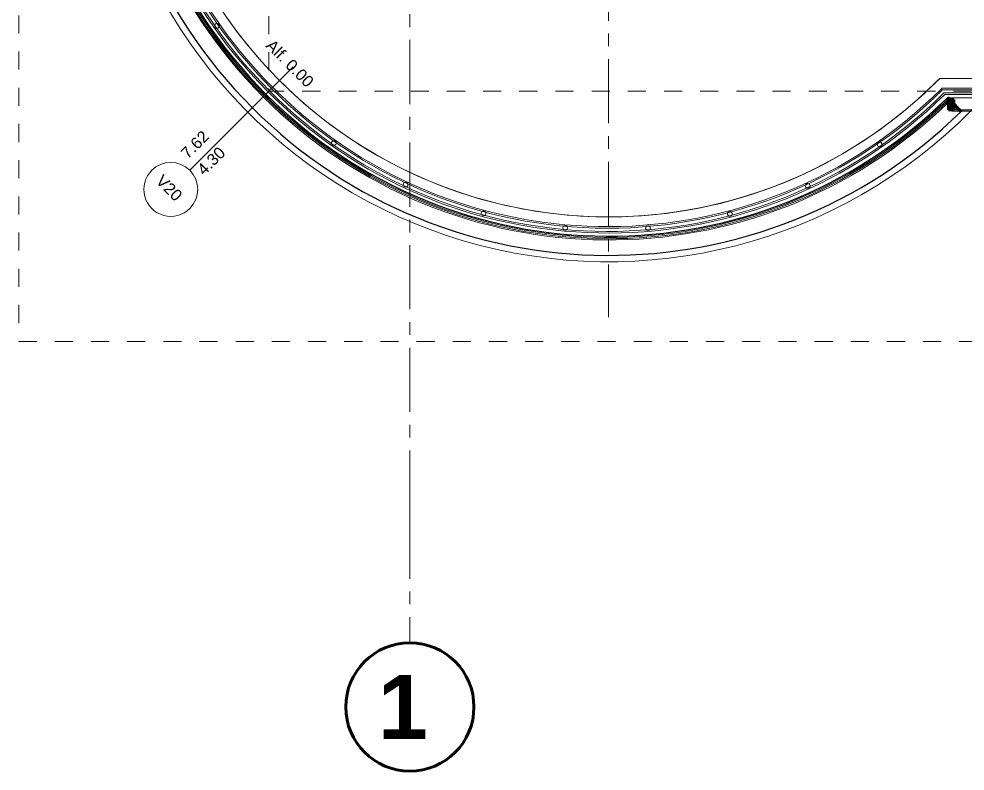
# Model space of a CAD drawing. Header units: inches. Extents: x -38 to 5698, y -33 to 92.
# Drawn here: x 283.77 to 291.15, y 1.05 to 6.91 of the extents above; entities that cross this region are included whole.
import ezdxf

# ---------------------------------------------------------------- set-up
doc = ezdxf.new("R2010")
doc.units = ezdxf.units.IN
doc.header["$MEASUREMENT"] = 0
doc.linetypes.add('Punto & Raya', pattern=[0.65, 0.5, -0.075, 0, -0.075])
doc.linetypes.add('Rayas', pattern=[0.282222, 0.141111, -0.141111])
for name, color, linetype in [('02 _ ARQ _ ALB _ Ejes Generales', 7, 'Continuous'), ('02 _ ARQ _ ZON _ Espacio.3D', 7, 'Continuous'), ('08 _ STR _ EXT _ 07 Losa Aligerada', 7, 'Continuous'), ('Acabado - Muros', 7, 'Continuous'), ('Dibujo 2D - General', 7, 'Continuous'), ('Estructura - 04 MURO', 253, 'Continuous'), ('Estructura - Carga', 7, 'Continuous'), ('Interior - Escaleras & Barandillas', 7, 'Continuous')]:
    doc.layers.add(name, color=color, linetype=linetype)
doc.styles.add('Estilo_Generado_1', font='swisseb.ttf')
doc.styles.add('Estilo_Generado_4', font='swisse.ttf')

msp = doc.modelspace()

# ---------------------------------------------------------------- hatches: boundary and pattern name
at = {"layer": 'Acabado - Muros', "linetype": 'Continuous', "lineweight": 0}
msp.add_hatch(color=254, dxfattribs=at).paths.add_polyline_path([(291.0628, 6.285), (291.0228, 6.285), (291.0228, 6.205), (291.0628, 6.205)])
at = {"layer": 'Acabado - Muros', "linetype": 'Continuous', "lineweight": 9}
msp.add_hatch(color=250, dxfattribs=at).paths.add_polyline_path([(291.0478, 6.195), (291.57, 6.195), (291.57, 6.205), (291.0478, 6.205)])

# ---------------------------------------------------------------- linework, layer by layer
at = {"layer": '02 _ ARQ _ ALB _ Ejes Generales', "color": 252, "linetype": 'Punto & Raya', "lineweight": 13}
for q in [(286.82, 44.9), (286.82, 2.05)]:
    msp.add_line((286.82, 3.05), q, dxfattribs=at)
at = {"layer": '02 _ ARQ _ ALB _ Ejes Generales', "color": 7, "linetype": 'Continuous', "lineweight": 60}
msp.add_circle((286.82, 1.55), 0.5, dxfattribs=at)
at = {"layer": '02 _ ARQ _ ZON _ Espacio.3D', "color": 254, "linetype": 'Continuous', "lineweight": 0, "flags": 128}
msp.add_lwpolyline([(285.82, 11.584, 1.006545), (290.9535, 6.4505), (297.3949, 6.4505), (297.3958, 7.7), (297.6258, 7.7), (297.6258, 6.4505), (302.4195, 6.4505), (302.4195, 7.7), (302.995, 7.7), (302.995, 17.35), (301.67, 17.35), (301.67, 16.9001), (301.07, 16.9), (301.07, 16.2999), (300.57, 16.2998), (300.57, 17.35), (297.52, 17.35), (297.52, 26.5963), (285.82, 26.5963), (285.82, 22.7663), (287.07, 22.7663), (287.07, 22.4977), (285.82, 22.4977)], format="xyb", close=True, dxfattribs=at)
at = {"layer": '08 _ STR _ EXT _ 07 Losa Aligerada', "color": 7, "linetype": 'Continuous', "lineweight": 18, "flags": 128}
msp.add_lwpolyline([(300.87, 41.4352), (299.92, 41.4352), (299.92, 42.9), (294.72, 42.9), (294.72, 41.4352), (293.7699, 41.4352), (293.7699, 39.9), (288.7701, 39.9), (288.7701, 41.1), (285.3701, 41.1), (285.3701, 37.7), (286.57, 37.7), (286.57, 33.9), (285.67, 33.9), (285.67, 21.2663), (285.72, 21.2663), (285.72, 11.97, 1.049431), (291.2937, 6.3), (302.1003, 6.3)], format="xyb", dxfattribs=at)
at = {"layer": '08 _ STR _ EXT _ 07 Losa Aligerada', "color": 7, "linetype": 'Rayas', "lineweight": 18, "flags": 128}
msp.add_lwpolyline([(283.7702, 20.4887), (283.7702, 4.4), (295.2587, 4.4), (295.2587, 4.6), (294.9122, 4.6), (294.9122, 6.35), (285.72, 6.35), (285.72, 20.0845), (283.9702, 20.0845), (283.9702, 20.4887)], close=True, dxfattribs=at)
at = {"layer": 'Acabado - Muros', "color": 7, "linetype": 'Continuous', "lineweight": 60}
for p, q in [((291.0628, 6.285), (291.0228, 6.285)), ((291.0228, 6.285), (291.0228, 6.205)), ((291.0628, 6.285), (291.0628, 6.205)), ((291.0628, 6.205), (291.0228, 6.205))]:
    msp.add_line(p, q, dxfattribs=at)
at = {"layer": 'Acabado - Muros', "color": 7, "linetype": 'Continuous', "lineweight": 13, "flags": 128}
msp.add_lwpolyline([(291.0478, 6.195), (291.0478, 6.205), (291.57, 6.205), (291.57, 6.195)], close=True, dxfattribs=at)
at = {"layer": 'Dibujo 2D - General', "color": 7, "linetype": 'Punto & Raya', "lineweight": 13}
msp.add_lwpolyline([(288.37, 9.0005), (288.37, 4.5898)], dxfattribs=at)
at = {"layer": 'Estructura - 04 MURO', "color": 7, "linetype": 'Continuous', "lineweight": 13, "flags": 128}
for points in [[(297.3949, 6.45), (290.953, 6.45)], [(291.0149, 6.3), (297.3949, 6.3)]]:
    msp.add_lwpolyline(points, dxfattribs=at)
at = {"layer": 'Estructura - 04 MURO', "color": 7, "linetype": 'Continuous', "lineweight": 13}
for radius, start, end in [(3.78, 135.58459, 314.40451), (3.63, 134.62616, 311.93195), (3.63, 311.93195, 315.36268)]:
    msp.add_arc((288.37, 9.0005), radius, start, end, dxfattribs=at)
at = {"layer": 'Estructura - Carga', "color": 7, "linetype": 'Continuous', "lineweight": 13}
msp.add_line((285.1034, 5.7338), (285.9093, 6.5397), dxfattribs=at)
at = {"layer": 'Estructura - Carga', "color": 7, "linetype": 'Continuous', "lineweight": 30}
for p, q in [((291.0188, 6.2618), (291.0049, 6.2762)), ((291.0227, 6.2936), (291.0357, 6.2784)), ((291.0227, 6.2936), (291.0227, 6.2936)), ((291.0367, 6.2793), (291.0227, 6.2936))]:
    msp.add_line(p, q, dxfattribs=at)
at = {"layer": 'Estructura - Carga', "color": 7, "linetype": 'Continuous', "lineweight": 80}
for p, q in [((291.0227, 6.2936), (291.0157, 6.3007)), ((291.0227, 6.2936), (291.0157, 6.3007)), ((291.0367, 6.2793), (291.0227, 6.2936)), ((291.0367, 6.2793), (291.0227, 6.2936)), ((291.0367, 6.2793), (291.0227, 6.2936)), ((291.1207, 6.1936), (291.0367, 6.2793)), ((291.1207, 6.1936), (291.0367, 6.2793))]:
    msp.add_line(p, q, dxfattribs=at)
at = {"layer": 'Estructura - Carga', "color": 251, "linetype": 'Continuous', "lineweight": 13, "flags": 128}
msp.add_lwpolyline([(284.8061, 5.7338, 1), (285.1034, 5.4364, 1)], format="xyb", close=True, dxfattribs=at)
at = {"layer": 'Estructura - Carga', "color": 7, "linetype": 'Continuous', "lineweight": 30}
for radius, start, end in [(3.93, 135.58289, 314.41968), (3.78, 135.58289, 314.41968), (3.79, 314.04373, 314.41968), (3.81, 314.04373, 314.39994)]:
    msp.add_arc((288.37, 9.0005), radius, start, end, dxfattribs=at)
at = {"layer": 'Estructura - Carga', "color": 7, "linetype": 'Continuous', "lineweight": 13}
for radius in [3.81, 3.8, 3.79]:
    msp.add_arc((288.37, 9.0005), radius, 135.95885, 314.04373, dxfattribs=at)
at = {"layer": 'Interior - Escaleras & Barandillas', "color": 161, "linetype": 'Continuous', "lineweight": 13}
for p, q in [((285.706, 6.3541), (285.706, 6.3541)), ((285.706, 6.3541), (285.7149, 6.3453)), ((285.7502, 6.3806), (285.7502, 6.3807)), ((285.7679, 6.3631), (285.7502, 6.3806)), ((285.7855, 6.3456), (285.7679, 6.3631)), ((290.971, 6.375), (290.9637, 6.3677)), ((291.0063, 6.375), (290.971, 6.375)), ((301.8674, 6.3625), (290.9762, 6.3625)), ((301.8674, 6.3625), (290.9762, 6.3625)), ((301.8674, 6.3625), (290.9762, 6.3625)), ((291.0313, 6.375), (291.0063, 6.375)), ((291.0438, 6.375), (291.0313, 6.375)), ((301.8674, 6.375), (291.0438, 6.375)), ((285.7149, 6.3453), (285.7149, 6.3452)), ((285.7149, 6.3452), (285.7327, 6.3276)), ((285.7327, 6.3276), (285.7505, 6.3099)), ((285.7505, 6.3099), (285.7506, 6.3099)), ((285.7506, 6.3099), (285.7595, 6.3011)), ((285.7595, 6.3011), (285.7595, 6.3012)), ((285.7856, 6.3456), (285.7855, 6.3456)), ((290.9865, 6.3375), (301.8674, 6.3375)), ((290.9865, 6.3375), (301.8674, 6.3375)), ((290.9865, 6.3375), (301.8674, 6.3375)), ((290.9901, 6.3235), (290.9917, 6.325)), ((290.9901, 6.3235), (290.9901, 6.3235)), ((290.9917, 6.325), (291.0063, 6.325)), ((291.0063, 6.325), (291.0313, 6.325)), ((291.0313, 6.325), (291.0438, 6.325)), ((291.0438, 6.325), (301.8674, 6.325))]:
    msp.add_line(p, q, dxfattribs=at)
at = {"layer": 'Interior - Escaleras & Barandillas', "color": 161, "linetype": 'Continuous', "lineweight": 13, "flags": 128}
for points in [[(285.331, 6.8702, 1), (285.3003, 6.8487, 1)], [(286.2379, 5.9613, 1), (286.2164, 5.9307, 1)], [(290.474, 5.9509, 1), (290.4954, 5.9201, 1)], [(286.7946, 5.6382, 1), (286.7787, 5.6042, 1)], [(289.9157, 5.6305, 1), (289.9315, 5.5965, 1)], [(287.3989, 5.4166, 1), (287.3891, 5.3804, 1)], [(289.3103, 5.4119, 1), (289.3199, 5.3756, 1)], [(288.0325, 5.3033, 1), (288.0292, 5.266, 1)], [(288.6762, 5.3017, 1), (288.6793, 5.2643, 1)]]:
    msp.add_lwpolyline(points, format="xyb", close=True, dxfattribs=at)
at = {"layer": 'Interior - Escaleras & Barandillas', "color": 161, "linetype": 'Continuous', "lineweight": 13}
for centre, radius, start, end in [((288.37, 9.0005), 3.755, 136.26542, 224.81009), ((288.37, 9.0005), 3.7425, 135.3507, 225.0006), ((288.37, 9.0005), 3.7425, 135.3507, 225.0006), ((288.37, 9.0005), 3.7425, 135.3507, 225.0006), ((288.37, 9.0005), 3.7175, 135.1927, 225.00104), ((288.37, 9.0005), 3.7175, 135.1927, 225.00104), ((288.37, 9.0005), 3.7175, 135.1927, 225.00104), ((288.37, 9.0005), 3.705, 136.04124, 224.99996), ((288.3634, 8.9819), 3.7247, 224.86989, 314.76814), ((288.3634, 8.9819), 3.7247, 224.86989, 314.76814), ((288.3634, 8.9819), 3.7247, 224.86989, 314.76814), ((288.3634, 8.9819), 3.6997, 224.86945, 314.92737), ((288.3634, 8.9819), 3.6997, 224.86945, 314.92737), ((288.3634, 8.9819), 3.6997, 224.86945, 314.92737), ((288.3634, 8.9819), 3.6872, 225.64271, 314.84755), ((288.3634, 8.9819), 3.7372, 225.83304, 314.65591)]:
    msp.add_arc(centre, radius, start, end, dxfattribs=at)

# ---------------------------------------------------------------- texts
at = {"layer": '02 _ ARQ _ ALB _ Ejes Generales', "color": 7, "lineweight": 30, "insert": (286.5709, 1.8), "char_height": 0.5, "attachment_point": 1, "style": 'Estilo_Generado_1'}
msp.add_mtext('\\A1;{\\pql;\\pt0;\\fSwis721 Ex BT|b1|i0|c0|p34;1}', dxfattribs=at)
at = {"layer": 'Estructura - Carga', "color": 5, "lineweight": 25, "char_height": 0.09, "attachment_point": 7, "style": 'Estilo_Generado_4'}
for s, insert, rotation in [('\\A1;{\\pql;\\pt0;\\fSwis721 Ex BT|b0|i0|c0|p34;Alf. 0.00\\fSwis721 Ex BT|b0|i0|c0|p34;\\A1{\\H.66x;\\S^  ;}\\fSwis721 Ex BT|b0|i0|c0|p34;\\fSwis721 Ex BT|b0|i0|c0|p34;}', (285.6708, 6.6805), 315.00129), ('\\A1;{\\pql;\\pt0;\\fSwis721 Ex BT|b0|i0|c0|p34;7.62\\fSwis721 Ex BT|b0|i0|c0|p34;\\A1{\\H.66x;\\S^  ;}\\fSwis721 Ex BT|b0|i0|c0|p34;\\fSwis721 Ex BT|b0|i0|c0|p34;}', (285.1068, 5.7974), 45.00129), ('\\A1;{\\pql;\\pt0;\\fSwis721 Ex BT|b0|i0|c0|p34;4.30\\fSwis721 Ex BT|b0|i0|c0|p34;\\A1{\\H.66x;\\S^  ;}\\fSwis721 Ex BT|b0|i0|c0|p34;\\fSwis721 Ex BT|b0|i0|c0|p34;}', (285.234, 5.6701), 45.00129), ('\\A1;{\\pql;\\pt0;\\fSwis721 Ex BT|b0|i0|c0|p34;V20\\fSwis721 Ex BT|b0|i0|c0|p34;\\fSwis721 Ex BT|b0|i0|c0|p34;\\fSwis721 Ex BT|b0|i0|c0|p34;}', (284.8308, 5.6421), 315.00129)]:
    msp.add_mtext(s, dxfattribs=dict(at, insert=insert, rotation=rotation))

doc.saveas('drawing.dxf')
